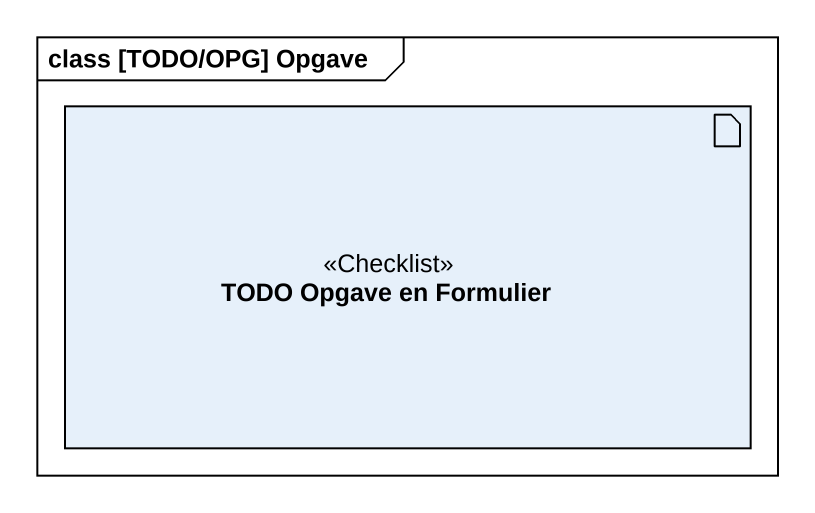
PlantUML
@startuml
mainframe class [TODO/OPG] Opgave
artifact "TODO Opgave en Formulier" as TODO_Opgave_en_Formulier <<Checklist>>
@enduml
